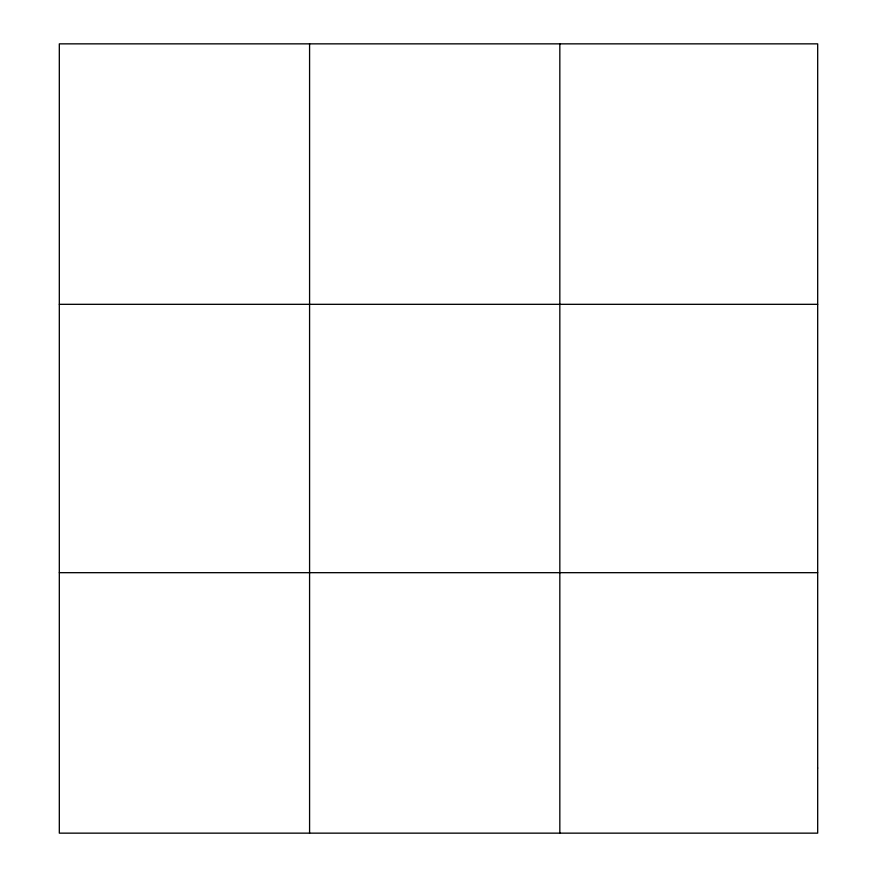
<?xml version="1.0" encoding="UTF-8"?>
<svg xmlns="http://www.w3.org/2000/svg" width="877" height="877" viewBox="0 0 877 877"><rect width="100%" height="100%" fill="white"/><g stroke="black" fill="none" stroke-linecap="round" stroke-linejoin="round"><path stroke-width="1.32" d="M309.581 43.85L309.581 833.15M559.833 43.85L559.833 833.15M59.318 304.319L817.682 304.319M59.318 572.681L817.682 572.681M817.682 768.033L817.682 833.15L59.318 833.15L59.318 43.85L817.682 43.85L817.682 768.033"/></g></svg>
